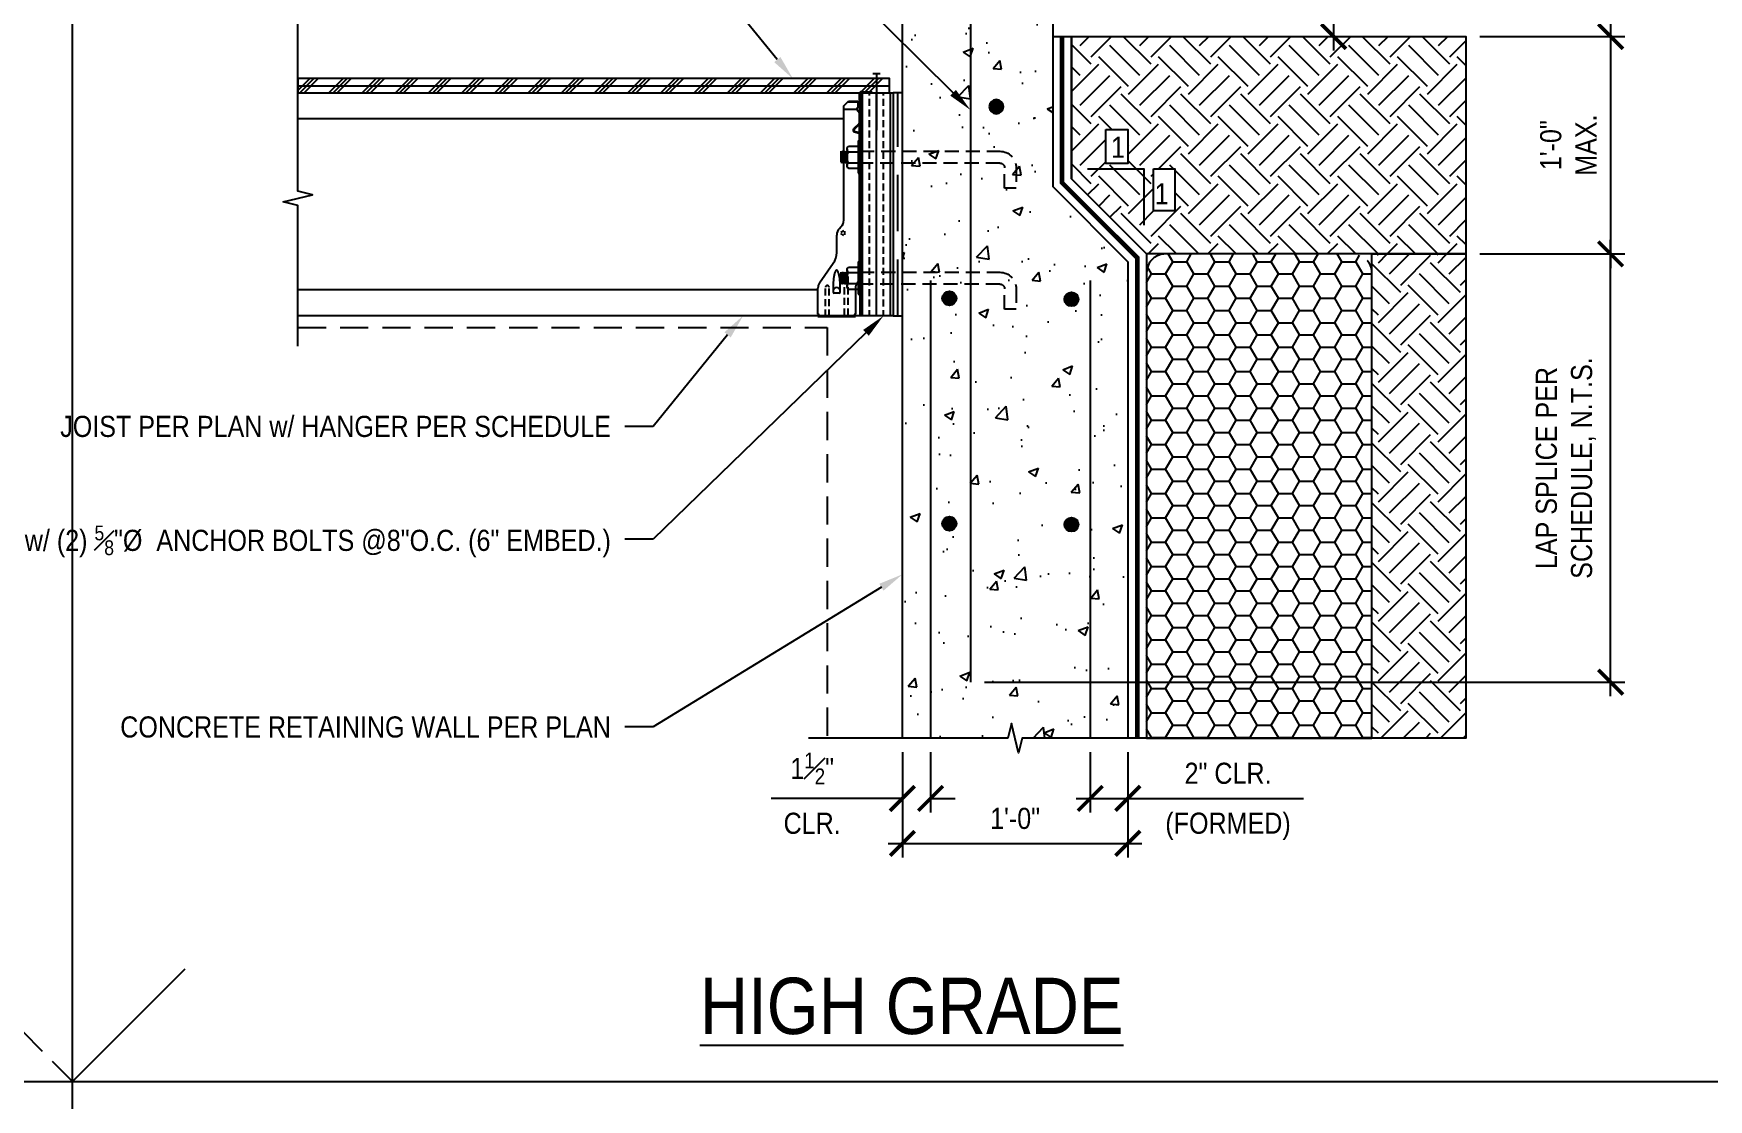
# Model space of a CAD drawing. Header units: inches. Extents: x -2661 to 42767, y -1222 to 9099.
# Drawn here: x -204.4 to -115.2, y 2778.6 to 2835.4 of the extents above; entities that cross this region are included whole.
import ezdxf
from ezdxf import colors
from ezdxf.entities.mleader import LeaderData, LeaderLine
from ezdxf.math import Vec2, Vec3

# ---------------------------------------------------------------- set-up
doc = ezdxf.new("R2010")
doc.units = ezdxf.units.IN
doc.header["$LTSCALE"] = 12
doc.header["$MEASUREMENT"] = 0
doc.header["$PDMODE"] = 3
for name, pattern in [('HIDDEN', [0.375, 0.25, -0.125]), ('HIDDEN2', [0.1875, 0.125, -0.0625]), ('HIDDEN4', [0.09375, 0.0625, -0.03125])]:
    doc.linetypes.add(name, pattern=pattern)
doc.layers.get('0').update_dxf_attribs({"linetype": 'CONTINUOUS'})
doc.layers.get('DefPoints').update_dxf_attribs({"color": 251, "linetype": 'CONTINUOUS'})
for name, color, linetype, plot in [('DESIGNER COMMENTS', 221, 'CONTINUOUS', False), ('NON-PLOT', 253, 'CONTINUOUS', False), ('S-ANNO-GRID-NONPLOT', 251, 'CONTINUOUS', False)]:
    doc.layers.add(name, color=color, linetype=linetype, plot=plot)
for name, color, linetype in [('S-ANNO-DIMS', 2, 'CONTINUOUS'), ('S-ANNO-NOTE', 4, 'CONTINUOUS'), ('S-ARCH-FINISHES', 1, 'HIDDEN2'), ('S-BOLT', 2, 'CONTINUOUS'), ('S-BREAK', 2, 'CONTINUOUS'), ('S-CONC', 4, 'CONTINUOUS'), ('S-GRADE', 3, 'CONTINUOUS'), ('S-MEMBRANE', 6, 'HIDDEN'), ('S-NAIL', 2, 'CONTINUOUS'), ('S-NOTE', 4, 'CONTINUOUS'), ('S-REBAR', 7, 'CONTINUOUS'), ('S-SIMPSON', 2, 'CONTINUOUS'), ('S-WOOD', 3, 'CONTINUOUS')]:
    doc.layers.add(name, color=color, linetype=linetype)
doc.layers.add('S-ANNO-NONPLOT', color=253, linetype='CONTINUOUS', plot=False, transparency=0.5)
doc.layers.add('S-HATCH-SOIL', color=7, linetype='CONTINUOUS', true_color=0x8f8f8f, transparency=0.8)
doc.layers.add('S-HATCH2', color=2, linetype='CONTINUOUS', transparency=0.5)
doc.styles.add('Arial', font='arial.ttf', dxfattribs={"width": 0.85})
doc.styles.add('ROMANS', font='romans.shx', dxfattribs={"width": 0.85})
doc.dimstyles.new('DIM-12$0', dxfattribs={"dimscale": 12, "dimtxt": 0.09375, "dimasz": 0.09375, "dimexe": 0.0625, "dimexo": 0.0625, "dimgap": 0.0625, "dimtad": 1, "dimdec": 4, "dimzin": 11, "dimdsep": 46, "dimlunit": 4, "dimtxsty": 'Arial', "dimblk1": 'ARCHTICK', "dimblk2": 'ARCHTICK', "dimsah": 1, "dimcen": 0.125, "dimdle": 0.0625, "dimclrd": 256, "dimclre": 256, "dimclrt": 4, "dimadec": 0, "dimazin": 0, "dimtfac": 0.75, "dimtdec": 4, "dimtofl": 0, "dimtmove": 0, "dimatfit": 3, "dimldrblk": 'ARCHTICK', "dimfxl": 1, "dimfrac": 1, "dimtolj": 1, "dimtzin": 11, "dimarcsym": 0})

# ---------------------------------------------------------------- blocks, each defined once
blk = doc.blocks.new('Se_24x36_STARTERS_GRID')
for p, q in [((-93.209, -92), (-93.209, 276)), ((-93.209, 184), (-87.209, 190)), ((-186.418, 184), (-93.209, 184)), ((-93.209, 184), (0, 184))]:
    blk.add_line(p, q)
at = {"linetype": 'HIDDEN2'}
blk.add_line((-93.209, 184), (-99.209, 190), dxfattribs=at)
blk = doc.blocks.new('*U1291')
at = {"layer": 'S-WOOD'}
h = blk.add_hatch(dxfattribs=at)
h.set_pattern_fill('ANSI33', color=1, scale=3, angle=45, style=0)
h.set_pattern_definition([(90, (0.25, -8.375), (-0.75, 1e-16), []), (90, (0.625, -8), (-0.75, 1e-16), [0.375, -0.1875])])
h.paths.add_polyline_path([(1.75, -11.875), (0, -11.875), (0, 0), (1.75, 0)])
at = {"color": 4}
blk.add_lwpolyline([(0, 0), (1.75, 0), (1.75, -11.875), (0, -11.875)], close=True, dxfattribs=at)
blk.add_lwpolyline([(1.75, -11.875), (0, -11.875), (0, 0), (1.75, 0)], close=True)
blk = doc.blocks.new('_ARCHTICK')
at = {"color": 0, "linetype": 'ByBlock', "const_width": 0.15}
blk.add_lwpolyline([(-0.5, -0.5), (0.5, 0.5)], dxfattribs=at)
blk = doc.blocks.new('*D1730')
at = {"layer": 'DefPoints', "color": 0, "transparency": 16777216}
for p in [(-150.122, 2843.204), (-135.162, 2835.204), (-135.162, 2835.204)]:
    blk.add_point(p, dxfattribs=at)
at = {"layer": 'S-ANNO-DIMS', "lineweight": -2, "transparency": 16777216}
for p, q in [((-149.372, 2843.204), (-134.412, 2843.204)), ((-135.162, 2843.954), (-135.162, 2834.454))]:
    blk.add_line(p, q, dxfattribs=at)
at = {"layer": 'S-ANNO-DIMS', "lineweight": -2, "transparency": 16777216, "xscale": 1.3125, "yscale": 1.3125, "zscale": 1.3125}
for p, rotation in [((-135.162, 2843.204), 90), ((-135.162, 2835.204), 270)]:
    blk.add_blockref('_ARCHTICK', p, dxfattribs=dict(at, rotation=rotation))
at = {"layer": 'S-ANNO-DIMS', "color": 4, "transparency": 16777216, "char_height": 1.125, "attachment_point": 5, "rotation": 90, "style": 'Arial'}
for s, insert in [('\\A1;8" MIN.', (-136.486, 2839.204)), ('\\A1;S.A.D.', (-133.83, 2839.204))]:
    blk.add_mtext(s, dxfattribs=dict(at, insert=insert))
blk = doc.blocks.new('*U1292')
at = {"color": 3}
blk.add_line((0.195, 0.25), (-0.195, 0.25), dxfattribs=at)
blk.add_line((0, 0.25), (0, -2.75))
blk = doc.blocks.new('*U521')
h = blk.add_hatch(color=256)
h.dxf.hatch_style = 1
h.paths.add_polyline_path([(0.375, 0, 1), (-0.375, 0, 1)])
at = {"color": 0}
blk.add_circle((0, 0), 0.375, dxfattribs=at)
blk = doc.blocks.new('*U1713')
at = {"layer": 'S-REBAR', "linetype": 'ByBlock'}
blk.add_blockref('*U521', (0, 0), dxfattribs=at)
blk = doc.blocks.new('*U1714')
at = {"layer": 'S-REBAR', "color": 0, "linetype": 'ByBlock', "lineweight": -2, "transparency": 16777216}
for p in [(0, 0), (0, -12)]:
    blk.add_blockref('*U1713', p, dxfattribs=at)
blk = doc.blocks.new('*U1715')
at = {"layer": 'S-REBAR', "linetype": 'ByBlock'}
blk.add_blockref('*U521', (0, 0), dxfattribs=at)
blk = doc.blocks.new('*U1716')
at = {"layer": 'S-REBAR', "color": 0, "linetype": 'ByBlock', "lineweight": -2, "transparency": 16777216}
for p in [(0, 0), (0, -12)]:
    blk.add_blockref('*U1715', p, dxfattribs=at)
blk = doc.blocks.new('*U1717')
at = {"layer": 'S-REBAR', "linetype": 'ByBlock'}
blk.add_blockref('*U521', (0, 0), dxfattribs=at)
blk = doc.blocks.new('*U1712')
at = {"layer": 'S-REBAR', "color": 0, "linetype": 'ByBlock', "lineweight": -2, "transparency": 16777216}
for p in [(0, 0), (0, -10)]:
    blk.add_blockref('*U1717', p, dxfattribs=at)
blk = doc.blocks.new('*D1775')
at = {"layer": 'DefPoints', "color": 0, "transparency": 16777216}
for p in [(-123.518, 2823.618), (-120.415, 2823.618), (-154.497, 2800.814)]:
    blk.add_point(p, dxfattribs=at)
at = {"layer": 'S-ANNO-DIMS', "lineweight": -2, "transparency": 16777216}
for p, q in [((-120.415, 2800.064), (-120.415, 2824.368)), ((-122.768, 2823.618), (-119.665, 2823.618)), ((-153.747, 2800.814), (-119.665, 2800.814))]:
    blk.add_line(p, q, dxfattribs=at)
at = {"layer": 'S-ANNO-DIMS', "lineweight": -2, "transparency": 16777216, "xscale": 1.3125, "yscale": 1.3125, "zscale": 1.3125}
for p, rotation in [((-120.415, 2823.618), 90), ((-120.415, 2800.814), 270)]:
    blk.add_blockref('_ARCHTICK', p, dxfattribs=dict(at, rotation=rotation))
at = {"layer": 'S-ANNO-DIMS', "color": 4, "transparency": 16777216, "insert": (-122.796, 2812.216), "char_height": 1.125, "width": 12.78206, "attachment_point": 5, "rotation": 90, "style": 'Arial'}
blk.add_mtext('\\A1;LAP SPLICE PER SCHEDULE, N.T.S.', dxfattribs=at)
blk = doc.blocks.new('*D1776')
at = {"layer": 'DefPoints', "color": 0, "transparency": 16777216}
for p in [(-128.122, 2835.204), (-128.122, 2823.618), (-120.415, 2823.618)]:
    blk.add_point(p, dxfattribs=at)
at = {"layer": 'S-ANNO-DIMS', "lineweight": -2, "transparency": 16777216}
for p, q in [((-120.415, 2835.954), (-120.415, 2822.868)), ((-127.372, 2835.204), (-119.665, 2835.204)), ((-127.372, 2823.618), (-119.665, 2823.618))]:
    blk.add_line(p, q, dxfattribs=at)
at = {"layer": 'S-ANNO-DIMS', "lineweight": -2, "transparency": 16777216, "xscale": 1.3125, "yscale": 1.3125, "zscale": 1.3125}
for p, rotation in [((-120.415, 2835.204), 90), ((-120.415, 2823.618), 270)]:
    blk.add_blockref('_ARCHTICK', p, dxfattribs=dict(at, rotation=rotation))
at = {"layer": 'S-ANNO-DIMS', "color": 4, "transparency": 16777216, "insert": (-122.667, 2829.411), "char_height": 1.125, "attachment_point": 5, "rotation": 90, "style": 'Arial'}
blk.add_mtext('\\A1;1\'-0"\\PMAX.', dxfattribs=at)
blk = doc.blocks.new('8 INCH ANCHOR BOLT')
at = {"layer": 'S-BOLT'}
for p, q in [((0.245, 1.006), (-0.312, 1.006)), ((-0.312, 1.006), (-0.245, 0.967)), ((-0.312, 0.928), (-0.245, 0.967)), ((0.313, 0.889), (-0.312, 0.928)), ((-0.312, 0.928), (-0.245, 0.889)), ((-0.245, 0.967), (0.245, 0.928)), ((0.313, 0.967), (-0.055, 0.99)), ((0.245, 1.006), (0.313, 0.967)), ((0.245, 0.928), (0.313, 0.967)), ((0.245, 0.928), (0.313, 0.889)), ((-0.586, 0.615), (-0.586, 0.108)), ((-0.439, 0.693), (0.44, 0.693)), ((-0.312, 0.85), (-0.245, 0.889)), ((0.313, 0.811), (-0.312, 0.85)), ((-0.312, 0.85), (-0.245, 0.811)), ((-0.312, 0.772), (-0.245, 0.811)), ((0.313, 0.732), (-0.312, 0.772)), ((-0.312, 0.772), (-0.245, 0.732)), ((-0.312, 0.693), (-0.245, 0.732)), ((-0.293, 0.615), (-0.293, 0.108)), ((-0.245, 0.889), (0.245, 0.85)), ((-0.245, 0.811), (0.245, 0.772)), ((-0.245, 0.732), (0.245, 0.693)), ((0.245, 0.85), (0.313, 0.889)), ((0.245, 0.85), (0.313, 0.811)), ((0.245, 0.772), (0.313, 0.811)), ((0.245, 0.772), (0.313, 0.732)), ((0.245, 0.693), (0.313, 0.732)), ((0.293, 0.615), (0.293, 0.108)), ((0.587, 0.615), (0.587, 0.108))]:
    blk.add_line(p, q, dxfattribs=at)
at = {"layer": 'S-BOLT', "linetype": 'HIDDEN4'}
for p, q in [((-0.312, 0), (-0.312, -7.438)), ((0.312, -7.438), (0.312, 0)), ((1.656, -7.688), (0.562, -7.688)), ((1.656, -8.312), (1.656, -7.688)), ((0.562, -8.312), (1.656, -8.312))]:
    blk.add_line(p, q, dxfattribs=at)
at = {"layer": 'S-BOLT'}
blk.add_lwpolyline([(0.853, 0.108), (0.853, 0), (-0.853, 0), (-0.853, 0.108)], close=True, dxfattribs=at)
for centre, radius, start, end in [((-0.44, 0.517), 0.177, 33.89006, 146.10994), ((0, 0.104), 0.589, 60.15828, 119.84172), ((0.44, 0.517), 0.177, 33.89006, 146.10994)]:
    blk.add_arc(centre, radius, start, end, dxfattribs=at)
at = {"layer": 'S-BOLT', "linetype": 'HIDDEN4'}
for radius in [0.875, 0.25]:
    blk.add_arc((0.562, -7.438), radius, 180, 270, dxfattribs=at)
blk = doc.blocks.new('*U1197')
at = {"xscale": -1}
blk.add_blockref('8 INCH ANCHOR BOLT', (0, 0), dxfattribs=at)
blk = doc.blocks.new('*U1219')
at = {"layer": 'S-HATCH-SOIL'}
h = blk.add_hatch(dxfattribs=at)
h.set_pattern_fill('HONEY', color=256, scale=6, style=0)
h.set_pattern_definition([(0, (-1221.48184, -2657.43936), (1.125, 0.64951905), [0.75, -1.5]), (120, (-1221.48184, -2657.43936), (-1.125, 0.64951905), [0.75, -1.5]), (60, (-1221.48184, -2657.43936), (2e-16, 1.2990381), [-1.5, 0.75])])
h.paths.add_polyline_path([(0, 0), (12, 0), (12, 24.789, 0.414214), (11, 25.789), (1, 25.789, 0.414214), (0, 24.789)])
at = {"layer": 'NON-PLOT'}
blk.add_lwpolyline([(0, 0), (12, 0), (12, 25.789), (0, 25.789)], close=True, dxfattribs=at)
at = {"layer": 'S-MEMBRANE', "color": 2, "flags": 128}
blk.add_lwpolyline([(12, 0), (12, 24.789, 0.414214), (11, 25.789), (1, 25.789, 0.414214), (0, 24.789), (0, 0)], format="xyb", dxfattribs=at)
blk = doc.blocks.new('*D1734')
at = {"layer": 'DefPoints', "color": 0, "transparency": 16777216}
for p in [(-158.122, 2797.829), (-146.122, 2797.829), (-146.122, 2792.222)]:
    blk.add_point(p, dxfattribs=at)
at = {"layer": 'S-ANNO-DIMS', "lineweight": -2, "transparency": 16777216}
for p, q in [((-158.122, 2797.079), (-158.122, 2791.472)), ((-146.122, 2797.079), (-146.122, 2791.472)), ((-158.872, 2792.222), (-145.372, 2792.222))]:
    blk.add_line(p, q, dxfattribs=at)
at = {"layer": 'S-ANNO-DIMS', "lineweight": -2, "transparency": 16777216, "xscale": 1.3125, "yscale": 1.3125, "zscale": 1.3125, "rotation": 180}
blk.add_blockref('_ARCHTICK', (-158.122, 2792.222), dxfattribs=at)
at = {"layer": 'S-ANNO-DIMS', "lineweight": -2, "transparency": 16777216, "xscale": 1.3125, "yscale": 1.3125, "zscale": 1.3125}
blk.add_blockref('_ARCHTICK', (-146.122, 2792.222), dxfattribs=at)
at = {"layer": 'S-ANNO-DIMS', "color": 4, "transparency": 16777216, "insert": (-152.122, 2793.547), "char_height": 1.125, "attachment_point": 5, "style": 'Arial'}
blk.add_mtext('\\A1;1\'-0"', dxfattribs=at)
blk = doc.blocks.new('*D1735')
at = {"layer": 'DefPoints', "color": 0, "transparency": 16777216}
for p in [(-148.122, 2797.829), (-146.122, 2797.829), (-146.122, 2794.618)]:
    blk.add_point(p, dxfattribs=at)
at = {"layer": 'S-ANNO-DIMS', "lineweight": -2, "transparency": 16777216}
for p, q in [((-148.122, 2797.079), (-148.122, 2793.868)), ((-146.122, 2797.079), (-146.122, 2793.868)), ((-148.872, 2794.618), (-146.122, 2794.618)), ((-146.122, 2794.618), (-136.76, 2794.618))]:
    blk.add_line(p, q, dxfattribs=at)
at = {"layer": 'S-ANNO-DIMS', "lineweight": -2, "transparency": 16777216, "xscale": 1.3125, "yscale": 1.3125, "zscale": 1.3125, "rotation": 180}
blk.add_blockref('_ARCHTICK', (-148.122, 2794.618), dxfattribs=at)
at = {"layer": 'S-ANNO-DIMS', "lineweight": -2, "transparency": 16777216, "xscale": 1.3125, "yscale": 1.3125, "zscale": 1.3125}
blk.add_blockref('_ARCHTICK', (-146.122, 2794.618), dxfattribs=at)
at = {"layer": 'S-ANNO-DIMS', "color": 4, "transparency": 16777216, "char_height": 1.125, "attachment_point": 5, "style": 'Arial'}
for s, insert in [('\\A1;2" CLR.', (-140.785, 2795.95)), ('\\A1;(FORMED)', (-140.785, 2793.13))]:
    blk.add_mtext(s, dxfattribs=dict(at, insert=insert))
blk = doc.blocks.new('*D1736')
at = {"layer": 'DefPoints', "color": 0, "transparency": 16777216}
for p in [(-158.122, 2797.829), (-156.623, 2797.829), (-158.122, 2794.618)]:
    blk.add_point(p, dxfattribs=at)
at = {"layer": 'S-ANNO-DIMS', "lineweight": -2, "transparency": 16777216}
for p, q in [((-158.122, 2797.079), (-158.122, 2793.868)), ((-156.623, 2797.079), (-156.623, 2793.868)), ((-158.122, 2794.618), (-165.108, 2794.618)), ((-156.623, 2794.618), (-155.311, 2794.618))]:
    blk.add_line(p, q, dxfattribs=at)
at = {"layer": 'S-ANNO-DIMS', "lineweight": -2, "transparency": 16777216, "xscale": 1.3125, "yscale": 1.3125, "zscale": 1.3125}
blk.add_blockref('_ARCHTICK', (-158.122, 2794.618), dxfattribs=at)
at = {"layer": 'S-ANNO-DIMS', "lineweight": -2, "transparency": 16777216, "xscale": 1.3125, "yscale": 1.3125, "zscale": 1.3125, "rotation": 180}
blk.add_blockref('_ARCHTICK', (-156.623, 2794.618), dxfattribs=at)
at = {"layer": 'S-ANNO-DIMS', "color": 4, "transparency": 16777216, "char_height": 1.125, "attachment_point": 5, "style": 'Arial'}
for s, insert in [('\\A1;1{\\H0.75x;\\S1#2;}"', (-162.927, 2796.215)), ('\\A1;CLR.', (-162.927, 2793.286))]:
    blk.add_mtext(s, dxfattribs=dict(at, insert=insert))
blk = doc.blocks.new('IUS-11-78-Right')
for p, q in [((0.05, 0.05), (0.625, 0.05)), ((0.05, 0), (0.625, 0)), ((0.625, 0.05), (0.625, 0)), ((-0.875, -0.691), (-0.625, -0.441)), ((-0.875, -6.793), (-0.875, -0.691)), ((-0.875, -0.875), (-0.181, -0.875)), ((-0.675, -0.491), (-0.115, -0.491)), ((-0.625, -0.441), (-0.115, -0.441)), ((-0.115, -0.441), (-0.115, -0.747)), ((-0.05, -0.05), (-0.05, -9.964)), ((0, -0.05), (0, -9.893)), ((-0.05, -6.751), (0, -6.751)), ((-0.05, -6.968), (0, -6.968)), ((-1.25, -8.512), (-1.249, -7.581)), ((-1.103, -7.228), (-1.021, -7.146)), ((-0.868, -7.353), (-1.03, -7.447)), ((-0.868, -7.595), (-1.03, -7.501)), ((-0.821, -7.567), (-0.821, -7.379)), ((-2.16, -10.126), (-1.431, -9.085)), ((-1.395, -9.778), (-1.403, -9.829)), ((-1.386, -9.731), (-1.395, -9.778)), ((-1.378, -9.689), (-1.386, -9.731)), ((-1.368, -9.65), (-1.378, -9.689)), ((-1.359, -9.615), (-1.368, -9.65)), ((-1.349, -9.583), (-1.359, -9.615)), ((-1.338, -9.555), (-1.349, -9.583)), ((-1.328, -9.529), (-1.338, -9.555)), ((-1.316, -9.507), (-1.328, -9.529)), ((-1.304, -9.487), (-1.316, -9.507)), ((-1.292, -9.471), (-1.304, -9.487)), ((-1.278, -9.459), (-1.292, -9.471)), ((-1.264, -9.451), (-1.278, -9.459)), ((-1.25, -9.449), (-1.264, -9.451)), ((-1.236, -9.451), (-1.25, -9.449)), ((-1.221, -9.459), (-1.236, -9.451)), ((-1.208, -9.472), (-1.221, -9.459)), ((-1.195, -9.488), (-1.208, -9.472)), ((-1.184, -9.508), (-1.195, -9.488)), ((-1.172, -9.53), (-1.184, -9.508)), ((-1.162, -9.556), (-1.172, -9.53)), ((-1.151, -9.584), (-1.162, -9.556)), ((-1.141, -9.616), (-1.151, -9.584)), ((-1.132, -9.651), (-1.141, -9.616)), ((-1.123, -9.69), (-1.132, -9.651)), ((-1.114, -9.732), (-1.123, -9.69)), ((-1.105, -9.779), (-1.114, -9.732)), ((-1.097, -9.83), (-1.105, -9.779)), ((-2.25, -11.795), (-2.25, -10.413)), ((-1.437, -10.254), (-1.438, -10.621)), ((-1.434, -10.167), (-1.437, -10.254)), ((-1.429, -10.086), (-1.434, -10.167)), ((-1.424, -10.013), (-1.429, -10.086)), ((-1.418, -9.946), (-1.424, -10.013)), ((-1.411, -9.885), (-1.418, -9.946)), ((-1.403, -9.829), (-1.411, -9.885)), ((-1.122, -10.681), (-1.378, -10.681)), ((-1.09, -9.886), (-1.097, -9.83)), ((-1.083, -9.947), (-1.09, -9.886)), ((-1.076, -10.014), (-1.083, -9.947)), ((-1.071, -10.087), (-1.076, -10.014)), ((-1.067, -10.167), (-1.071, -10.087)), ((-1.064, -10.255), (-1.067, -10.167)), ((-1.062, -10.621), (-1.064, -10.255)), ((-0.25, -10.412), (-0.25, -11.795)), ((-0.16, -10.127), (0, -9.898)), ((-2.25, -11.875), (-2.25, -11.925)), ((-2.25, -11.925), (-0.25, -11.925)), ((-0.25, -11.875), (-0.25, -11.925))]:
    blk.add_line(p, q)
at = {"linetype": 'Continuous'}
for p, q in [((-0.059, -1.641), (-0.348, -1.93)), ((-0.05, -1.697), (-0.315, -1.962)), ((-0.305, -2.09), (-0.063, -2.155)), ((-0.293, -2.046), (-0.051, -2.111)), ((-0.051, -2.111), (-0.063, -2.155)), ((-2.25, -11.875), (-2.165, -11.875)), ((-0.335, -11.875), (-0.25, -11.875))]:
    blk.add_line(p, q, dxfattribs=at)
at = {"linetype": 'HIDDEN4', "ltscale": 0.5}
for p, q in [((-0.844, -9.8), (-0.844, -11.925)), ((-0.656, -9.8), (-0.656, -11.925)), ((-1.844, -11.925), (-1.844, -10.363)), ((-1.656, -11.925), (-1.656, -10.363))]:
    blk.add_line(p, q, dxfattribs=at)
for centre, radius, start, end in [((0.05, -0.05), 0.1, 90, 180), ((-0.025, -0.875), 0.156, 125.16969, 260.83192), ((0.05, -0.05), 0.05, 90, 180), ((-1.375, -6.793), 0.5, 315, 0), ((-0.749, -7.581), 0.5, 135, 179.95491), ((-2.25, -8.512), 1, 325, 359.95491), ((-1.75, -10.413), 0.5, 145, 180), ((-1.378, -10.621), 0.06, 180, 270), ((-1.25, -10.556), 0.187, 0, 180), ((-1.25, -10.556), 0.187, 0, 180), ((-1.122, -10.621), 0.06, 270, 0), ((0.248, -10.412), 0.497, 145, 180), ((-2.25, -11.88), 0.0855, 328.24314, 90), ((-0.25, -11.88), 0.0855, 90, 211.75686)]:
    blk.add_arc(centre, radius, start, end)
at = {"linetype": 'Continuous'}
for centre, radius, start, end in [((-0.092, -1.609), 0.046, 315, 335.92939), ((-0.115, -1.602), 0.115, 315.16522, 351.56344), ((-0.28, -1.998), 0.096, 135, 255), ((-0.28, -1.998), 0.05, 135, 255)]:
    blk.add_arc(centre, radius, start, end, dxfattribs=at)
at = {"linetype": 'HIDDEN2'}
for centre in [(-0.75, -9.8), (-1.75, -10.363)]:
    blk.add_arc(centre, 0.0938, 0, 180, dxfattribs=at)
blk = doc.blocks.new('*U1400')
at = {"layer": 'S-SIMPSON'}
blk.add_blockref('IUS-11-78-Right', (0, 0), dxfattribs=at)

msp = doc.modelspace()

# ---------------------------------------------------------------- hatches: boundary and pattern name
at = {"layer": 'S-HATCH-SOIL'}
h = msp.add_hatch(dxfattribs=at)
h.set_pattern_fill('EARTH', color=256, scale=9, angle=45, style=0)
h.set_pattern_definition([(45, (-4065.087, 819.9236), (0, 3.1819805), [2.25, -2.25]), (45, (-4065.6837, 820.5202), (0, 3.1819805), [2.25, -2.25]), (45, (-4066.2803, 821.1169), (0, 3.1819805), [2.25, -2.25]), (135, (-4066.2803, 821.5146), (-3.1819805, 4e-16), [2.25, -2.25]), (135, (-4065.6837, 822.1112), (-3.1819805, 4e-16), [2.25, -2.25]), (135, (-4065.087, 822.7079), (-3.1819805, 4e-16), [2.25, -2.25])])
h.paths.add_polyline_path([(-149.12168, 2835.20376), (-128.12168, 2835.20376), (-128.12168, 2823.61797), (-145.12168, 2823.61797), (-149.12168, 2827.61797)])
h.paths.add_polyline_path([(-147.29797, 2830.24249), (-146.12868, 2830.24249), (-146.12868, 2828.44048), (-147.29797, 2828.44048)], flags=16)
h.paths.add_polyline_path([(-144.74811, 2828.14479), (-143.62109, 2828.14479), (-143.62109, 2825.90631), (-144.74811, 2825.90631)], flags=16)
h = msp.add_hatch(dxfattribs=at)
h.set_pattern_fill('EARTH', color=256, scale=9, angle=45, style=0)
h.set_pattern_definition([(45, (-3965.878, 1014.5878), (0, 3.1819805), [2.25, -2.25]), (45, (-3966.4746, 1015.1845), (0, 3.1819805), [2.25, -2.25]), (45, (-3967.0712, 1015.781), (0, 3.1819805), [2.25, -2.25]), (135, (-3967.0712, 1016.1788), (-3.1819805, 4e-16), [2.25, -2.25]), (135, (-3966.4746, 1016.7754), (-3.1819805, 4e-16), [2.25, -2.25]), (135, (-3965.878, 1017.372), (-3.1819805, 4e-16), [2.25, -2.25])])
h.paths.add_polyline_path([(-133.12168, 2823.61797), (-128.12168, 2823.61797), (-128.12168, 2797.82876), (-133.12168, 2797.82876)])
at = {"layer": 'S-HATCH2'}
h = msp.add_hatch(dxfattribs=at)
h.set_pattern_fill('AR-CONC', color=256, scale=0.75, style=0)
h.set_pattern_definition([(50, (-2534.181, 849.3873), (5.3794514, -0.470641), [0.5625, -6.1875]), (355, (-2534.181, 849.387), (-1.040635, 5.641441), [0.45, -4.95]), (100.45144, (-2533.7326, 849.348), (4.338816, 5.1708), [0.478051, -5.258566]), (46.1842, (-2534.181, 850.887), (8.00431, -1.241395), [0.84375, -9.28125]), (96.63564, (-2533.514, 850.784), (7.009965, 7.30589), [0.717078, -7.887853]), (351.18416, (-2534.181, 850.887), (7.009965, 7.30589), [0.675, -7.425]), (21, (-2533.431, 850.5123), (4.476803, -3.0196417), [0.5625, -6.1875]), (326, (-2533.431, 850.512), (1.824865, 5.438625), [0.45, -4.95]), (71.45144, (-2533.058, 850.2606), (6.301668, 2.418984), [0.478051, -5.258566]), (37.5, (-2534.1809, 849.3873), (0.0911989, 2.4967039), [0, -4.89, 0, -5.025, 0, -4.96875]), (7.5, (-2534.1809, 849.3873), (1.9730215, 2.9580878), [0, -2.865, 0, -4.7775, 0, -1.89375]), (327.5, (-2535.8534, 849.3873), (4.0036683, -0.1691615), [0, -1.875, 0, -5.85, 0, -7.7625]), (317.5, (-2536.6034, 849.3873), (4.3738963, 0.7507874), [0, -2.4375, 0, -3.885, 0, -5.5125])])
h.paths.add_polyline_path([(-150.12168, 2827.20376), (-150.12168, 2843.20376), (-158.12168, 2843.20376), (-158.12168, 2797.82876), (-152.50026, 2797.82876), (-152.31097, 2798.60711), (-151.9324, 2797.05041), (-151.74311, 2797.82876), (-146.12168, 2797.82876), (-146.12168, 2823.20376)])
at = {"layer": 'S-WOOD'}
h = msp.add_hatch(dxfattribs=at)
h.set_pattern_fill('PLAST', color=1, scale=5, angle=45, style=0)
h.set_pattern_definition([(45, (-1894.9352, 635.8097), (-0.8838835, 0.8838835), []), (45, (-1895.0457, 635.9202), (-0.8838835, 0.8838835), []), (45, (-1895.1562, 636.0307), (-0.8838835, 0.8838835), [])])
h.paths.add_polyline_path([(-190.30908, 2832.20376), (-158.80919, 2832.20376), (-158.80919, 2832.95376), (-190.30908, 2832.95376)])

# ---------------------------------------------------------------- linework, layer by layer
at = {"layer": 'S-ANNO-NONPLOT'}
for points in [[(-149.62168, 2835.20376), (-149.62168, 2827.41086), (-145.62168, 2823.41086), (-145.62168, 2797.82876)], [(-149.12168, 2835.20376), (-149.12168, 2827.61797), (-145.12168, 2823.61797), (-145.12168, 2797.82876)]]:
    msp.add_lwpolyline(points, dxfattribs=at)
for points in [[(-149.12168, 2835.20376), (-128.12168, 2835.20376), (-128.12168, 2823.61797), (-145.12168, 2823.61797), (-145.12168, 2823.61797), (-149.12168, 2827.61797)], [(-158.62168, 2820.32876), (-158.12168, 2820.32876), (-158.12169, 2832.20376), (-158.62169, 2832.20376)], [(-147.29797, 2830.24249), (-146.12868, 2830.24249), (-146.12868, 2828.44048), (-147.29797, 2828.44048)], [(-144.74811, 2828.14479), (-143.62109, 2828.14479), (-143.62109, 2825.90631), (-144.74811, 2825.90631)], [(-133.12168, 2823.61797), (-128.12168, 2823.61797), (-128.12168, 2797.82876), (-133.12168, 2797.82876)]]:
    msp.add_lwpolyline(points, close=True, dxfattribs=at)
at = {"layer": 'S-ANNO-NOTE', "color": 2}
msp.add_lwpolyline([(-148.27153, 2828.15191), (-145.27153, 2828.15191), (-145.27153, 2825.15191)], dxfattribs=at)
at = {"layer": 'S-ARCH-FINISHES'}
msp.add_lwpolyline([(-190.30908, 2819.70376), (-162.12168, 2819.70376), (-162.12168, 2797.82876)], dxfattribs=at)
at = {"layer": 'S-BREAK'}
for points in [[(-190.30908, 2818.70376), (-190.30908, 2826.20018), (-191.08743, 2826.38947), (-189.53072, 2826.76804), (-190.30908, 2826.95733), (-190.30908, 2836.95376)], [(-133.12168, 2797.82876), (-151.74311, 2797.82876), (-151.9324, 2797.05041), (-152.31097, 2798.60711), (-152.50026, 2797.82876), (-163.12168, 2797.82876)]]:
    msp.add_lwpolyline(points, dxfattribs=at)
at = {"layer": 'S-CONC'}
msp.add_lwpolyline([(-158.12168, 2797.82876), (-158.12168, 2843.20376), (-150.12168, 2843.20376), (-150.12168, 2827.20376), (-146.12168, 2823.20376), (-146.12168, 2797.82876)], dxfattribs=at)
at = {"layer": 'S-GRADE'}
msp.add_line((-150.12168, 2835.20376), (-128.12168, 2835.20376), dxfattribs=at)
at = {"layer": 'S-MEMBRANE'}
msp.add_line((-158.37169, 2820.32876), (-158.37169, 2832.20376), dxfattribs=at)
at = {"layer": 'S-MEMBRANE', "color": 4, "linetype": 'HIDDEN2', "const_width": 0.25}
msp.add_lwpolyline([(-149.62168, 2835.20376), (-149.62168, 2827.41086), (-145.62168, 2823.41086), (-145.62168, 2797.82876)], dxfattribs=at)
at = {"layer": 'S-REBAR'}
for points in [[(-154.49668, 2841.20376), (-154.49668, 2800.81441)], [(-156.62176, 2822.20376), (-156.62334, 2797.82876)], [(-148.12168, 2822.20376), (-148.12168, 2797.82876)]]:
    msp.add_lwpolyline(points, dxfattribs=at)
at = {"layer": 'S-WOOD', "color": 1}
msp.add_line((-190.30908, 2832.57876), (-158.80919, 2832.57876), dxfattribs=at)
at = {"layer": 'S-WOOD'}
msp.add_lwpolyline([(-190.30908, 2832.20376), (-158.80919, 2832.20376), (-158.80919, 2832.95376), (-190.30908, 2832.95376)], close=True, dxfattribs=at)
at = {"layer": 'S-WOOD', "color": 3}
msp.add_lwpolyline([(-190.30908, 2832.20376), (-160.37169, 2832.20376), (-160.37169, 2820.32876), (-190.30908, 2820.32876)], dxfattribs=at)
at = {"layer": 'S-WOOD', "color": 2}
for points in [[(-190.30908, 2830.82876), (-161.24669, 2830.82876)], [(-162.62169, 2821.70376), (-190.30908, 2821.70376)]]:
    msp.add_lwpolyline(points, dxfattribs=at)

# ---------------------------------------------------------------- block references
at = {"rotation": 90}
for p in [(-160.37169, 2828.77161), (-160.37169, 2822.32876)]:
    msp.add_blockref('*U1197', p, dxfattribs=at)
at = {"layer": 'S-ANNO-GRID-NONPLOT'}
msp.add_blockref('Se_24x36_STARTERS_GRID', (-109.09998, 2595.54657), dxfattribs=at)
at = {"layer": 'S-MEMBRANE'}
msp.add_blockref('*U1219', (-145.12168, 2797.82876), dxfattribs=at)
at = {"layer": 'S-NAIL', "color": 1}
msp.add_blockref('*U1292', (-159.49669, 2832.95376), dxfattribs=at)
at = {"layer": 'S-REBAR', "xscale": -1}
msp.add_blockref('*U1712', (-153.12168, 2841.46292), dxfattribs=at)
at = {"layer": 'S-REBAR'}
for name, p in [('*U1716', (-155.62334, 2821.25362)), ('*U1714', (-149.12168, 2821.20376))]:
    msp.add_blockref(name, p, dxfattribs=at)
at = {"layer": 'S-SIMPSON'}
msp.add_blockref('*U1400', (-160.37169, 2832.20413), dxfattribs=at)
at = {"layer": 'S-WOOD', "color": 2}
msp.add_blockref('*U1291', (-160.37169, 2832.20376), dxfattribs=at)

# ---------------------------------------------------------------- texts
at = {"layer": 'S-ANNO-NOTE', "style": 'Arial', "width": 0.85}
for p in [(-147.01663, 2828.73818), (-144.68872, 2826.26224)]:
    msp.add_text('1', height=1.125, dxfattribs=at).set_placement(p)
at = {"layer": 'S-ANNO-NOTE', "color": 191, "insert": (-157.62889, 2783.54657), "char_height": 3, "width": 80.1960743, "attachment_point": 5, "style": 'Arial'}
msp.add_mtext('{\\LHIGH GRADE}', dxfattribs=at)

# ---------------------------------------------------------------- dimensions: what is measured, and where the dimension line sits
at = {"layer": 'S-ANNO-DIMS'}
for base, p1, p2, text, picture, middle in [((-135.1618, 2835.20376), (-150.12168, 2843.20376), (-135.1618, 2835.20376), '<> MIN.\\XS.A.D.', '*D1730', (-135.1618, 2839.20376)), ((-120.4152, 2823.61797), (-128.12168, 2835.20376), (-128.12168, 2823.61797), '1\'-0"\\PMAX.', '*D1776', (-122.6675, 2829.41086)), ((-120.4152, 2823.61797), (-154.49668, 2800.81441), (-123.51844, 2823.61797), 'LAP SPLICE PER SCHEDULE, N.T.S.', '*D1775', (-122.79565, 2812.21619))]:
    dim = msp.add_linear_dim(base=base, p1=p1, p2=p2, angle=90, text=text, dimstyle='DIM-12$0', override={"dimasz": 0.109375, "dimblk": 'ARCHTICK', "dimsah": 0}, dxfattribs=at)
    dim.commit()
    dim.dimension.update_dxf_attribs({"geometry": picture, "text_midpoint": middle})
for base, p1, p2, text, picture, middle in [((-158.12168, 2794.61787), (-156.62334, 2797.82876), (-158.12168, 2797.82876), '<>\\XCLR.', '*D1736', (-162.92715, 2794.61787)), ((-146.12168, 2794.61787), (-148.12168, 2797.82876), (-146.12168, 2797.82876), '<> CLR.\\X(FORMED)', '*D1735', (-140.78471, 2794.61787))]:
    dim = msp.add_linear_dim(base=base, p1=p1, p2=p2, text=text, dimstyle='DIM-12$0', override={"dimasz": 0.109375, "dimblk": 'ARCHTICK', "dimsah": 0}, dxfattribs=at)
    dim.commit()
    dim.dimension.update_dxf_attribs({"geometry": picture, "text_midpoint": middle})
dim = msp.add_linear_dim(base=(-146.12168, 2792.22243), p1=(-158.12168, 2797.82876), p2=(-146.12168, 2797.82876), dimstyle='DIM-12$0', override={"dimasz": 0.109375, "dimblk": 'ARCHTICK', "dimsah": 0}, dxfattribs=at)
dim.commit()
dim.dimension.update_dxf_attribs({"geometry": '*D1734', "text_midpoint": (-152.12168, 2793.54682)})

# ---------------------------------------------------------------- leaders
at = {"layer": 'DESIGNER COMMENTS'}
ml = msp.add_multileader_mtext('Standard', dxfattribs=at)
ml.set_content('\\A1;{\\C221;**OR REMOVE BLOCKING  AND CHECK STEEL BEAM FOR COMPRESSION/FULLY UNBRACED**}', color=4, style='Arial')
ml.set_leader_properties(color=2)
ml.build(insert=Vec2(0, 0))
ml.multileader.update_dxf_attribs({"dogleg_length": 0.36, "arrow_head_size": 1.3125, "scale": 12})
ctx = ml.context
ctx.base_point, ctx.scale, ctx.char_height, ctx.arrow_head_size, ctx.landing_gap_size, ctx.plane_origin = Vec3(-821.89359, 2812.87241), 12, 1.125, 1.3125, 1.08, Vec3(-798.84089, 3112.57783)
ctx.text_align_type = 2
notes = []
notes.append((ctx, [(0, (0, 0, 0), (0, 0), (1, 0), 1, [])]))
ctx.mtext.insert, ctx.mtext.width, ctx.mtext.alignment, ctx.mtext.flow_direction = Vec3(-803.19341, 2813.4445), 18.6130968, 3, 5
ml = msp.add_multileader_mtext('Standard', dxfattribs=at)
ml.set_content('\\A1;{\\C221;**OR REMOVE BLOCKING  AND CHECK STEEL BEAM FOR COMPRESSION/FULLY UNBRACED**}', color=4, style='Arial')
ml.set_leader_properties(color=2)
ml.build(insert=Vec2(0, 0))
ml.multileader.update_dxf_attribs({"dogleg_length": 0.36, "arrow_head_size": 1.3125, "scale": 12})
ctx = ml.context
ctx.base_point, ctx.scale, ctx.char_height, ctx.arrow_head_size, ctx.landing_gap_size, ctx.plane_origin = Vec3(-919.29777, 2809.54938), 12, 1.125, 1.3125, 1.08, Vec3(-896.24507, 3109.25481)
ctx.text_align_type = 2
notes.append((ctx, [(0, (0, 0, 0), (0, 0), (1, 0), 1, [])]))
ctx.mtext.insert, ctx.mtext.width, ctx.mtext.alignment, ctx.mtext.flow_direction = Vec3(-900.59759, 2810.12148), 18.6130968, 3, 5
at = {"layer": 'S-ANNO-NOTE'}
ml = msp.add_multileader_mtext('Standard', dxfattribs=at)
ml.set_content(' #4 VERTICAL BAR @12" O.C. (CENTERED IN STEM WALL)', color=256, style='Arial')
ml.set_leader_properties(color=2)
ml.build(insert=Vec2(0, 0))
ml.multileader.update_dxf_attribs({"dogleg_length": 0.125, "arrow_head_size": 1.3125, "scale": 12})
ctx = ml.context
ctx.base_point, ctx.scale, ctx.char_height, ctx.arrow_head_size, ctx.landing_gap_size, ctx.plane_origin = Vec3(-192.96093, 2848.06606), 12, 1.125, 1.3125, 0.75, Vec3(-172.16655, 3041.1017)
ctx.text_align_type = 2
notes.append((ctx, [(1, (1, 1, 0), (-171.39363, 2848.06606), (-1, 0), 1.5, [(0, [(-154.49668, 2831.28235)], 0, [])])]))
ctx.mtext.insert, ctx.mtext.width, ctx.mtext.defined_height, ctx.mtext.alignment, ctx.mtext.flow_direction = Vec3(-173.64363, 2848.79393), 19.407493, 4.37074, 3, 5
ml = msp.add_multileader_mtext('Standard', dxfattribs=at)
ml.set_content('\\A1;#4 DOWELS @12"O.C.', color=4, style='Arial')
ml.set_leader_properties(color=2)
ml.build(insert=Vec2(0, 0))
ml.multileader.update_dxf_attribs({"dogleg_length": 0.36, "arrow_head_size": 1.3125, "scale": 12})
ctx = ml.context
ctx.base_point, ctx.scale, ctx.char_height, ctx.arrow_head_size, ctx.landing_gap_size, ctx.plane_origin = Vec3(-315.23147, 2844.19302), 12, 1.125, 1.3125, 1.08, Vec3(-320.7619, 3105.90114)
notes.append((ctx, [(0, (1, 1, 0), (-316.73147, 2844.19302), (1, 0), 1.5, [(0, [(-320.17997, 2830.74035)], 0, [])])]))
ctx.mtext.insert, ctx.mtext.rotation, ctx.mtext.width, ctx.mtext.flow_direction = Vec3(-314.15147, 2844.9209), 6.28318531, 14.1476126, 5
ml = msp.add_multileader_mtext('Standard', dxfattribs=at)
ml.set_content('\\A1;SHEATHING w/ E.N. PER PLAN', color=256, style='Arial')
ml.set_leader_properties(color=2)
ml.build(insert=Vec2(0, 0))
ml.multileader.update_dxf_attribs({"dogleg_length": 0.125, "arrow_head_size": 1.3125, "scale": 12})
ctx = ml.context
ctx.base_point, ctx.scale, ctx.char_height, ctx.arrow_head_size, ctx.landing_gap_size, ctx.plane_origin = Vec3(-186.68725, 2842.06606), 12, 1.125, 1.3125, 0.75, Vec3(-172.16655, 3031.89587)
ctx.text_align_type = 2
notes.append((ctx, [(1, (1, 1, 0), (-171.39363, 2842.06606), (-1, 0), 1.5, [(0, [(-163.9528, 2832.95376)], 0, [])])]))
ctx.mtext.insert, ctx.mtext.width, ctx.mtext.defined_height, ctx.mtext.alignment, ctx.mtext.flow_direction = Vec3(-173.64363, 2842.62894), 13.3125, 4.37074, 3, 5
ml = msp.add_multileader_mtext('Standard', dxfattribs=at)
ml.set_content('\\A1;{\\C4;1\\H0.7x;\\S3#4;\\H1.42857x;"x FULL DEPTH LSL LEDGER w/ LAYER OF BITUTHENE) w/ (2) \\H0.7x;\\S5#8;\\H1.4286x;"%%C  ANCHOR BOLTS @8"O.C. (6" EMBED.)}', color=256, style='Arial')
ml.set_leader_properties(color=2)
ml.build(insert=Vec2(0, 0))
ml.multileader.update_dxf_attribs({"dogleg_length": 0.36, "arrow_head_size": 1.3125, "scale": 12})
ctx = ml.context
ctx.base_point, ctx.scale, ctx.char_height, ctx.arrow_head_size, ctx.landing_gap_size, ctx.plane_origin = Vec3(-196.19809, 2808.42373), 12, 1.125, 1.3125, 0.75, Vec3(-123.51341, 3105.09184)
ctx.text_align_type = 2
notes.append((ctx, [(0, (1, 1, 0), (-171.39363, 2808.42373), (-1, 0), 1.5, [(0, [(-159.12169, 2820.32876)], 0, [])])]))
ctx.mtext.insert, ctx.mtext.width, ctx.mtext.alignment, ctx.mtext.flow_direction = Vec3(-173.64363, 2809.1516), 23.7060238, 3, 5
ml = msp.add_multileader_mtext('Standard', dxfattribs=at)
ml.set_content('\\A1;JOIST PER PLAN w/ HANGER PER SCHEDULE', color=256, style='Arial')
ml.set_leader_properties(color=2)
ml.build(insert=Vec2(0, 0))
ml.multileader.update_dxf_attribs({"dogleg_length": 0.36, "arrow_head_size": 1.3125, "scale": 12})
ctx = ml.context
ctx.base_point, ctx.scale, ctx.char_height, ctx.arrow_head_size, ctx.landing_gap_size, ctx.plane_origin = Vec3(-190.69424, 2814.42373), 12, 1.125, 1.3125, 0.75, Vec3(-119.51341, 3115.65016)
ctx.text_align_type = 2
notes.append((ctx, [(0, (1, 1, 0), (-171.39363, 2814.42373), (-1, 0), 1.5, [(0, [(-166.6037, 2820.32876)], 0, [])])]))
ctx.mtext.insert, ctx.mtext.width, ctx.mtext.alignment, ctx.mtext.flow_direction = Vec3(-173.64363, 2814.99582), 17.75, 3, 5
ml = msp.add_multileader_mtext('Standard', dxfattribs=at)
ml.set_content('\\A1;CONCRETE RETAINING WALL PER PLAN', color=256, style='Arial')
ml.set_leader_properties(color=2)
ml.build(insert=Vec2(0, 0))
ml.multileader.update_dxf_attribs({"dogleg_length": 0.36, "arrow_head_size": 1.3125, "scale": 12})
ctx = ml.context
ctx.base_point, ctx.scale, ctx.char_height, ctx.arrow_head_size, ctx.landing_gap_size, ctx.plane_origin = Vec3(-189.38445, 2798.42373), 12, 1.125, 1.3125, 0.75, Vec3(-199.96534, 3105.0906)
ctx.text_align_type = 2
notes.append((ctx, [(1, (1, 1, 0), (-171.39363, 2798.42373), (-1, 0), 1.5, [(0, [(-158.12168, 2806.55241)], 0, [])])]))
ctx.mtext.insert, ctx.mtext.width, ctx.mtext.alignment, ctx.mtext.flow_direction = Vec3(-173.64363, 2798.98661), 17.75, 3, 5
at = {"layer": 'S-NOTE'}
ml = msp.add_multileader_mtext('Standard', dxfattribs=at)
ml.set_content('{\\fArial|b0|i0|c0|p34;CONCRETE SLAB ON GRADE PER PLAN}', color=256, style='ROMANS')
ml.set_leader_properties(color=2)
ml.build(insert=Vec2(0, 0))
ml.multileader.update_dxf_attribs({"dogleg_length": 0.36, "arrow_head_size": 1.3125, "scale": 12})
ctx = ml.context
ctx.base_point, ctx.scale, ctx.char_height, ctx.arrow_head_size, ctx.landing_gap_size, ctx.plane_origin, ctx.plane_y_axis = Vec3(-315.23147, 2849.23663), 12, 1.125, 1.3125, 0.75, Vec3(-292.88813, 3137.29155), Vec3(0, 1, 0)
notes.append((ctx, [(1, (1, 1, 0), (-316.73147, 2849.23663), (1, 0), 1.5, [(0, [(-323.71413, 2834.5841)], 0, [])])]))
ctx.mtext.insert, ctx.mtext.width, ctx.mtext.defined_height, ctx.mtext.flow_direction = Vec3(-314.48147, 2849.80873), 14.0660611, 2.20598, 5
for ctx, leaders in notes:
    for number, flags, end, landing, length, lines in leaders:
        leader = LeaderData()
        leader.index, (leader.has_last_leader_line, leader.has_dogleg_vector, leader.attachment_direction) = number, flags
        leader.last_leader_point, leader.dogleg_vector, leader.dogleg_length = Vec3(end), Vec3(landing), length
        for number, points, colour, breaks in lines:
            line = LeaderLine()
            line.index, line.vertices, line.color, line.breaks = number, Vec3.list(points), colors.encode_raw_color(colour), breaks
            leader.lines.append(line)
        ctx.leaders.append(leader)

doc.saveas('drawing.dxf')
